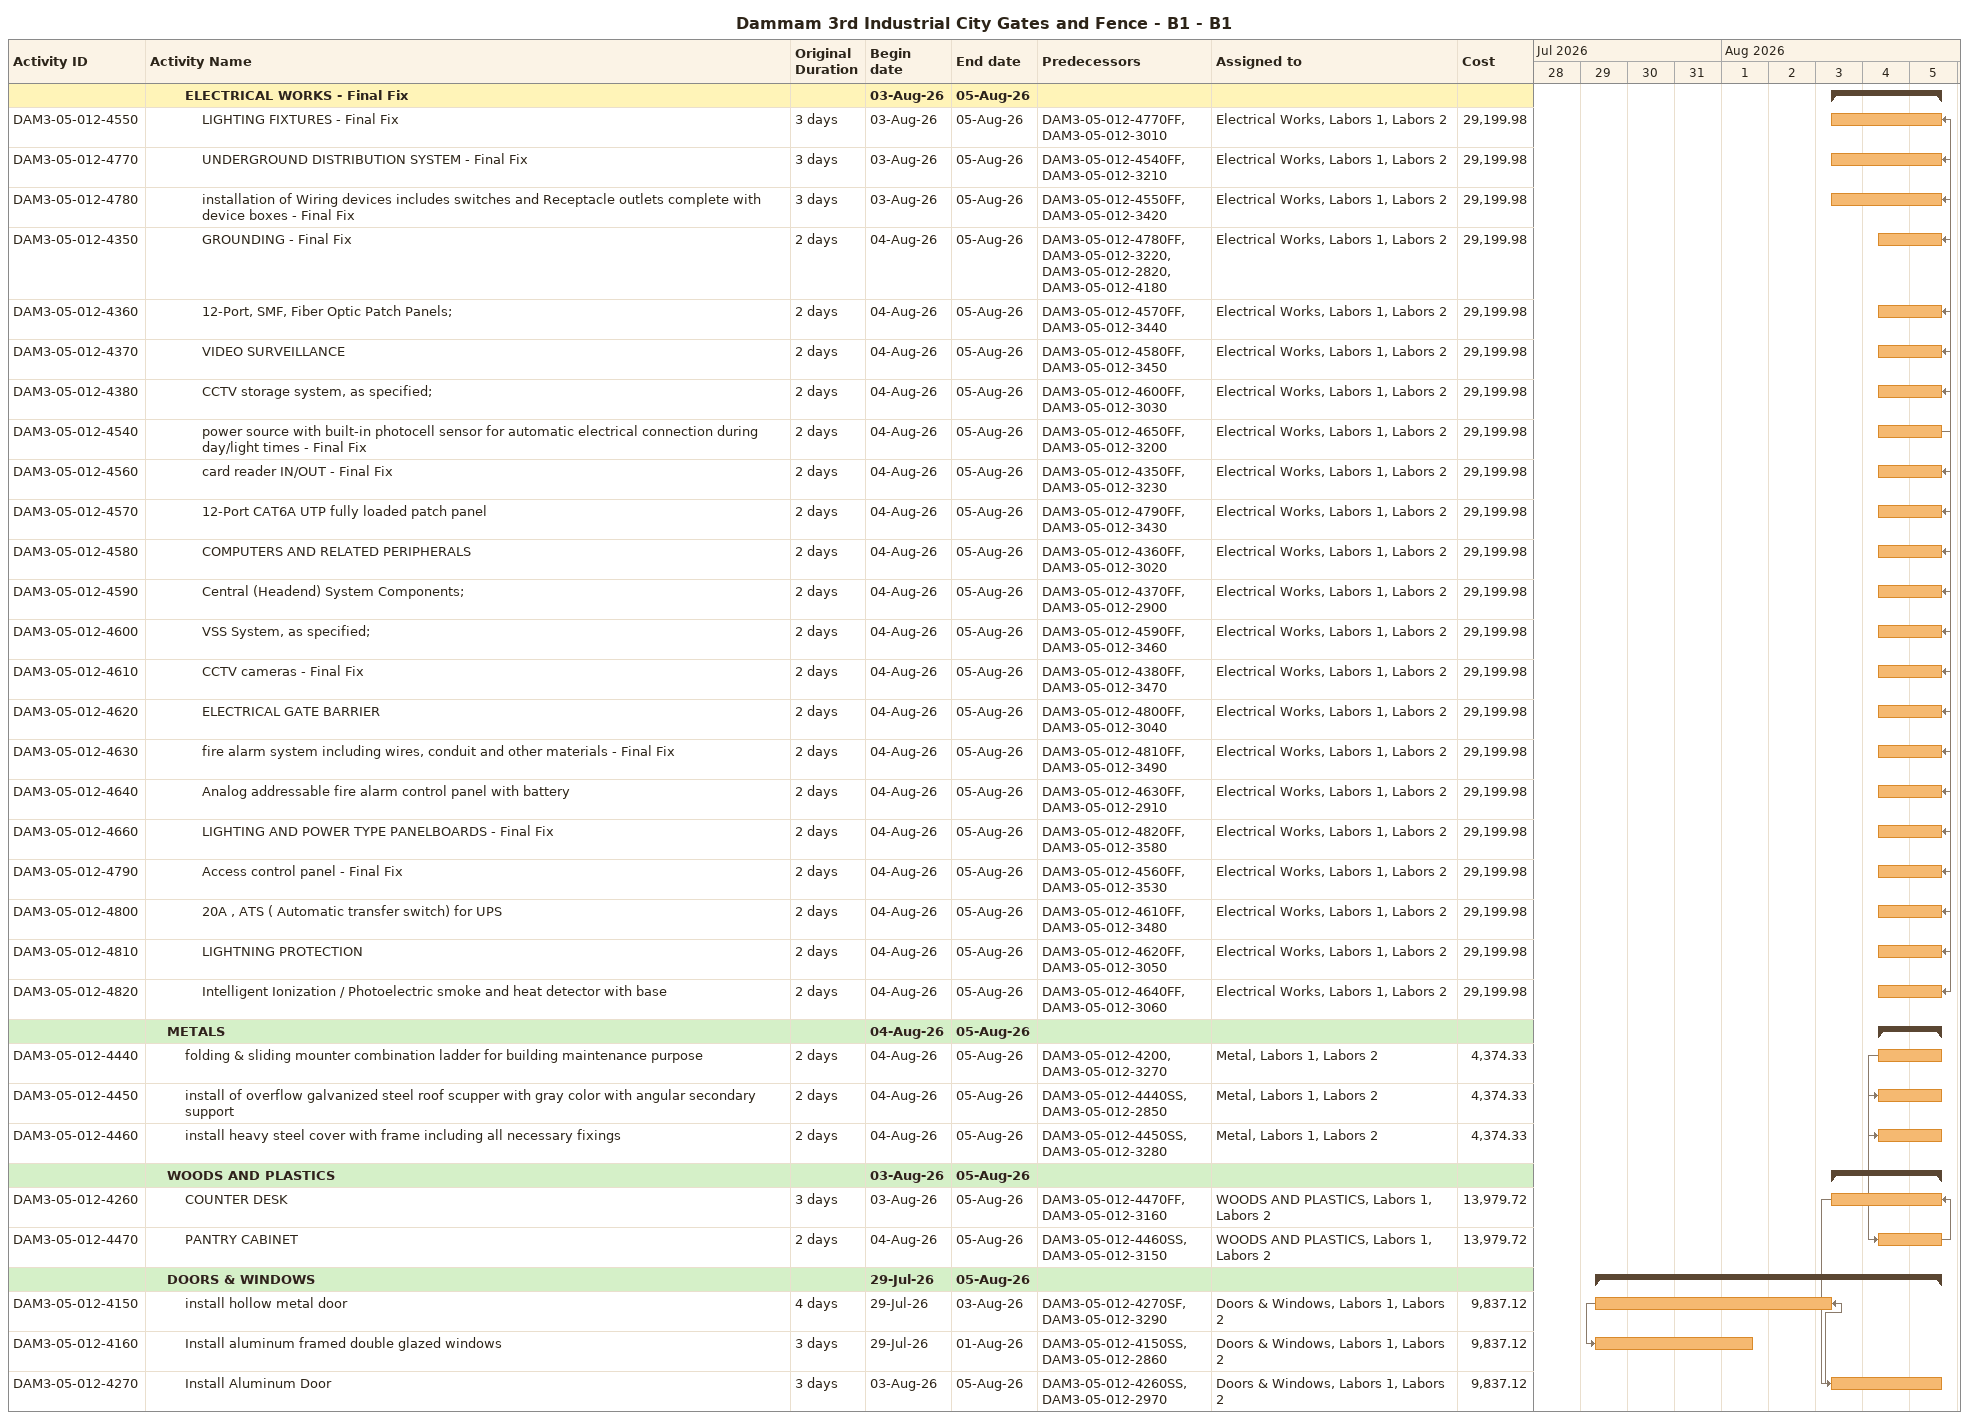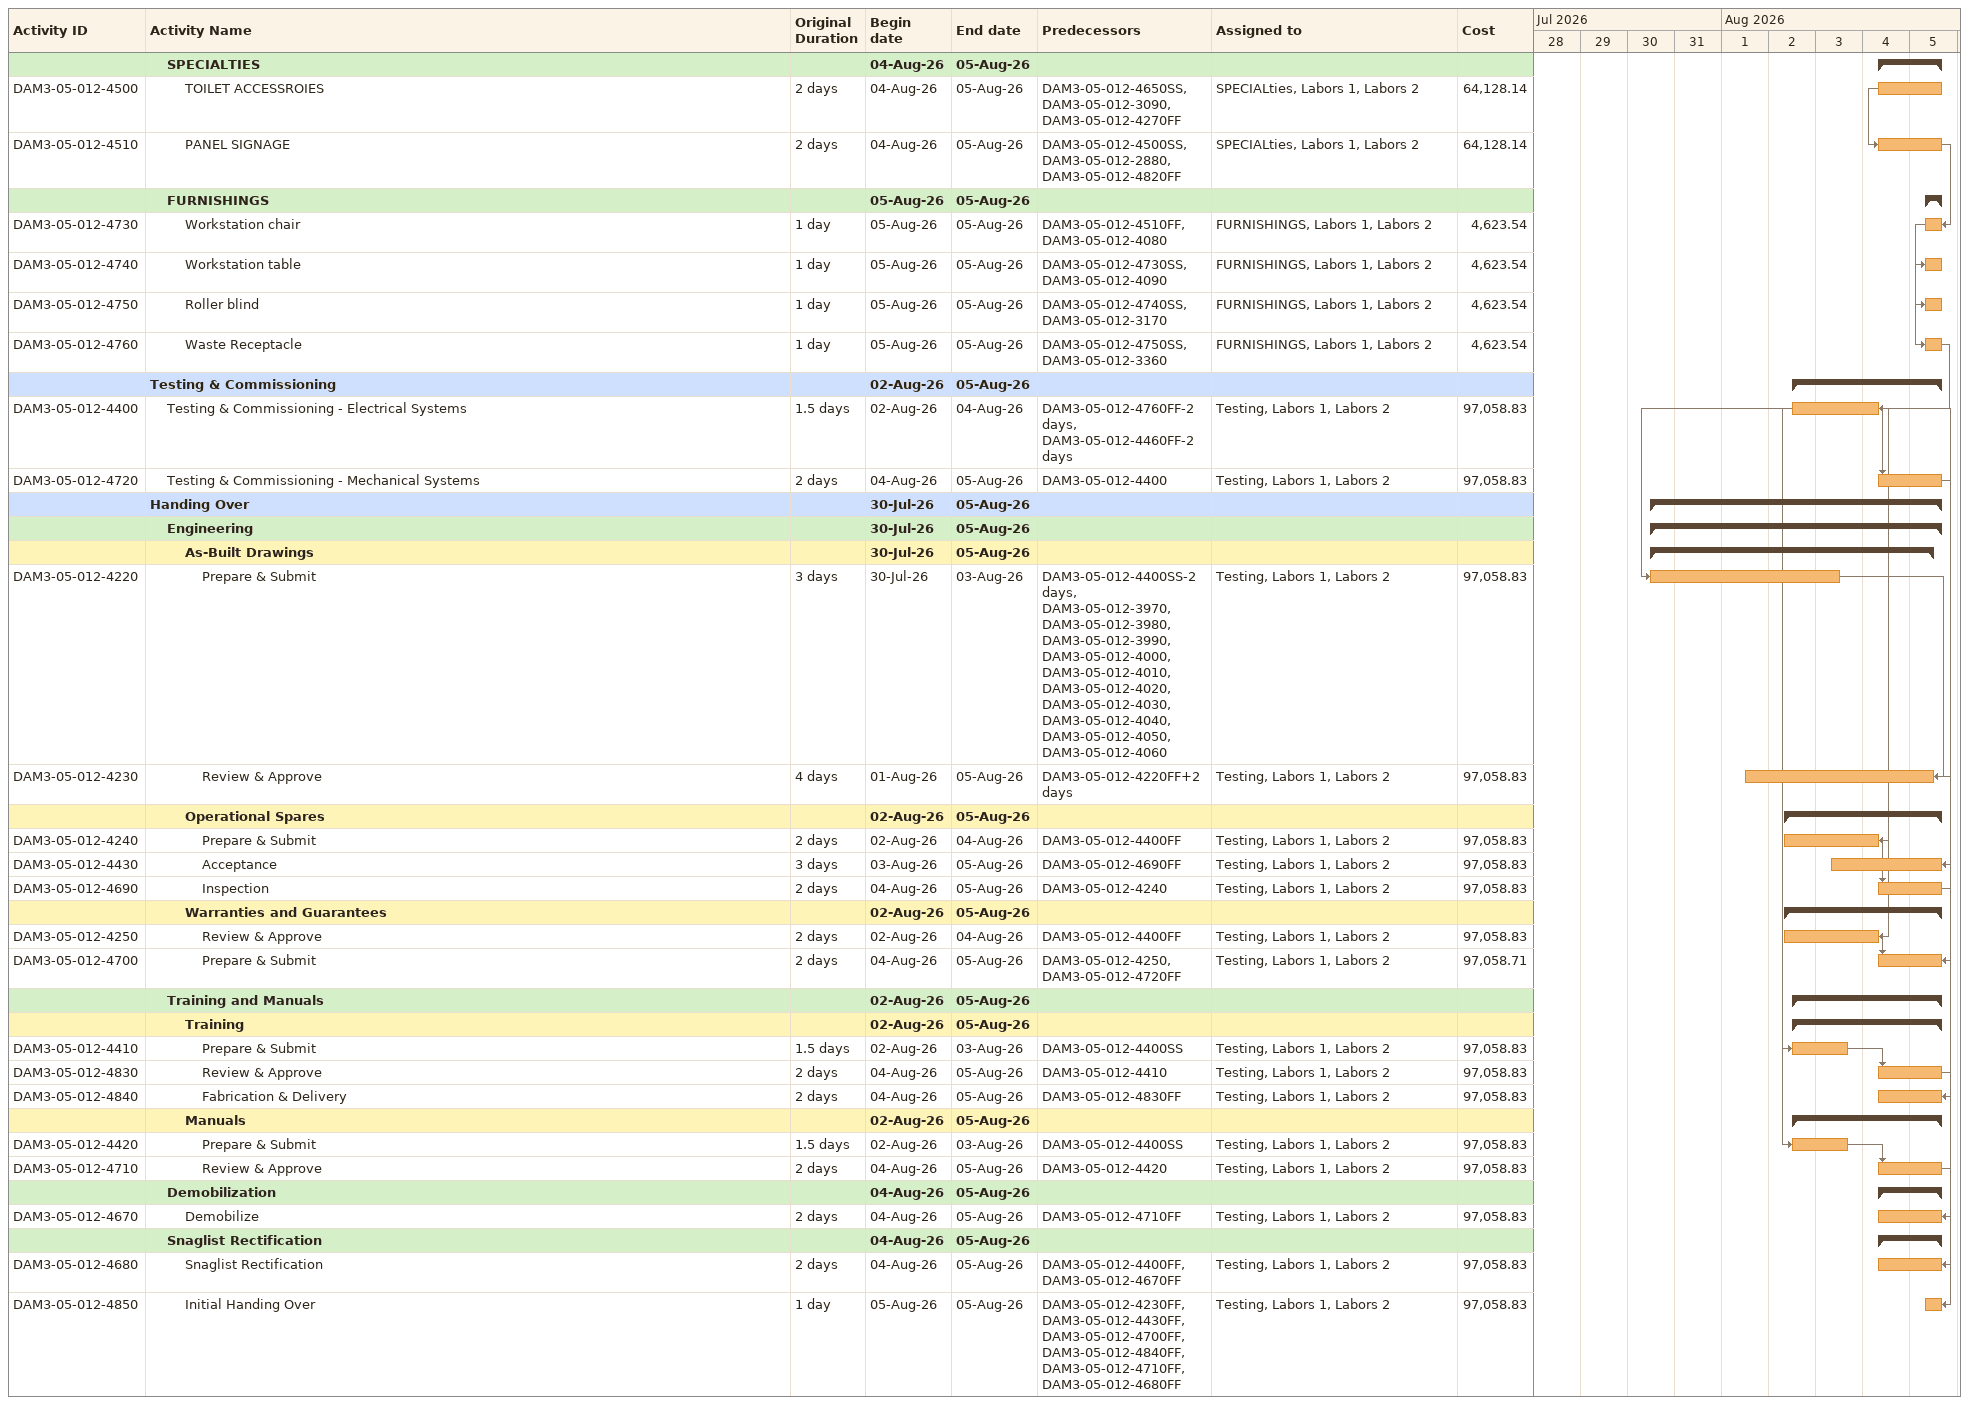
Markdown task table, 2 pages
Dammam 3rd Industrial City Gates and Fence - B1 - B1

| ID | Level | Task | Original duration | Start | Finish | Predecessors | Resources | Cost |
|---|---|---|---|---|---|---|---|---|
|  | 3 | **ELECTRICAL WORKS - Final Fix** |  | 2026-08-03 | 2026-08-05 |  |  |  |
| DAM3-05-012-4550 | 4 | LIGHTING FIXTURES - Final Fix | 3d | 2026-08-03 | 2026-08-05 | DAM3-05-012-4770FF, DAM3-05-012-3010 | Electrical Works, Labors 1, Labors 2 | 29199.98 |
| DAM3-05-012-4770 | 4 | UNDERGROUND DISTRIBUTION SYSTEM - Final Fix | 3d | 2026-08-03 | 2026-08-05 | DAM3-05-012-4540FF, DAM3-05-012-3210 | Electrical Works, Labors 1, Labors 2 | 29199.98 |
| DAM3-05-012-4780 | 4 | installation of Wiring devices includes switches and Receptacle outlets complete with device boxes - Final Fix | 3d | 2026-08-03 | 2026-08-05 | DAM3-05-012-4550FF, DAM3-05-012-3420 | Electrical Works, Labors 1, Labors 2 | 29199.98 |
| DAM3-05-012-4350 | 4 | GROUNDING - Final Fix | 2d | 2026-08-04 | 2026-08-05 | DAM3-05-012-4780FF, DAM3-05-012-3220, DAM3-05-012-2820, DAM3-05-012-4180 | Electrical Works, Labors 1, Labors 2 | 29199.98 |
| DAM3-05-012-4360 | 4 | 12-Port, SMF, Fiber Optic Patch Panels; | 2d | 2026-08-04 | 2026-08-05 | DAM3-05-012-4570FF, DAM3-05-012-3440 | Electrical Works, Labors 1, Labors 2 | 29199.98 |
| DAM3-05-012-4370 | 4 | VIDEO SURVEILLANCE | 2d | 2026-08-04 | 2026-08-05 | DAM3-05-012-4580FF, DAM3-05-012-3450 | Electrical Works, Labors 1, Labors 2 | 29199.98 |
| DAM3-05-012-4380 | 4 | CCTV storage system, as specified; | 2d | 2026-08-04 | 2026-08-05 | DAM3-05-012-4600FF, DAM3-05-012-3030 | Electrical Works, Labors 1, Labors 2 | 29199.98 |
| DAM3-05-012-4540 | 4 | power source with built-in photocell sensor for automatic electrical connection during day/light times - Final Fix | 2d | 2026-08-04 | 2026-08-05 | DAM3-05-012-4650FF, DAM3-05-012-3200 | Electrical Works, Labors 1, Labors 2 | 29199.98 |
| DAM3-05-012-4560 | 4 | card reader IN/OUT - Final Fix | 2d | 2026-08-04 | 2026-08-05 | DAM3-05-012-4350FF, DAM3-05-012-3230 | Electrical Works, Labors 1, Labors 2 | 29199.98 |
| DAM3-05-012-4570 | 4 | 12-Port CAT6A UTP fully loaded patch panel | 2d | 2026-08-04 | 2026-08-05 | DAM3-05-012-4790FF, DAM3-05-012-3430 | Electrical Works, Labors 1, Labors 2 | 29199.98 |
| DAM3-05-012-4580 | 4 | COMPUTERS AND RELATED PERIPHERALS | 2d | 2026-08-04 | 2026-08-05 | DAM3-05-012-4360FF, DAM3-05-012-3020 | Electrical Works, Labors 1, Labors 2 | 29199.98 |
| DAM3-05-012-4590 | 4 | Central (Headend) System Components; | 2d | 2026-08-04 | 2026-08-05 | DAM3-05-012-4370FF, DAM3-05-012-2900 | Electrical Works, Labors 1, Labors 2 | 29199.98 |
| DAM3-05-012-4600 | 4 | VSS System, as specified; | 2d | 2026-08-04 | 2026-08-05 | DAM3-05-012-4590FF, DAM3-05-012-3460 | Electrical Works, Labors 1, Labors 2 | 29199.98 |
| DAM3-05-012-4610 | 4 | CCTV cameras - Final Fix | 2d | 2026-08-04 | 2026-08-05 | DAM3-05-012-4380FF, DAM3-05-012-3470 | Electrical Works, Labors 1, Labors 2 | 29199.98 |
| DAM3-05-012-4620 | 4 | ELECTRICAL GATE BARRIER | 2d | 2026-08-04 | 2026-08-05 | DAM3-05-012-4800FF, DAM3-05-012-3040 | Electrical Works, Labors 1, Labors 2 | 29199.98 |
| DAM3-05-012-4630 | 4 | fire alarm system including wires, conduit and other materials - Final Fix | 2d | 2026-08-04 | 2026-08-05 | DAM3-05-012-4810FF, DAM3-05-012-3490 | Electrical Works, Labors 1, Labors 2 | 29199.98 |
| DAM3-05-012-4640 | 4 | Analog addressable fire alarm control panel with battery | 2d | 2026-08-04 | 2026-08-05 | DAM3-05-012-4630FF, DAM3-05-012-2910 | Electrical Works, Labors 1, Labors 2 | 29199.98 |
| DAM3-05-012-4660 | 4 | LIGHTING AND POWER TYPE PANELBOARDS - Final Fix | 2d | 2026-08-04 | 2026-08-05 | DAM3-05-012-4820FF, DAM3-05-012-3580 | Electrical Works, Labors 1, Labors 2 | 29199.98 |
| DAM3-05-012-4790 | 4 | Access control panel - Final Fix | 2d | 2026-08-04 | 2026-08-05 | DAM3-05-012-4560FF, DAM3-05-012-3530 | Electrical Works, Labors 1, Labors 2 | 29199.98 |
| DAM3-05-012-4800 | 4 | 20A , ATS ( Automatic transfer switch) for UPS | 2d | 2026-08-04 | 2026-08-05 | DAM3-05-012-4610FF, DAM3-05-012-3480 | Electrical Works, Labors 1, Labors 2 | 29199.98 |
| DAM3-05-012-4810 | 4 | LIGHTNING PROTECTION | 2d | 2026-08-04 | 2026-08-05 | DAM3-05-012-4620FF, DAM3-05-012-3050 | Electrical Works, Labors 1, Labors 2 | 29199.98 |
| DAM3-05-012-4820 | 4 | Intelligent Ionization / Photoelectric smoke and heat detector with base | 2d | 2026-08-04 | 2026-08-05 | DAM3-05-012-4640FF, DAM3-05-012-3060 | Electrical Works, Labors 1, Labors 2 | 29199.98 |
|  | 2 | **METALS** |  | 2026-08-04 | 2026-08-05 |  |  |  |
| DAM3-05-012-4440 | 3 | folding & sliding mounter combination ladder for building maintenance purpose | 2d | 2026-08-04 | 2026-08-05 | DAM3-05-012-4200, DAM3-05-012-3270 | Metal, Labors 1, Labors 2 | 4374.33 |
| DAM3-05-012-4450 | 3 | install of overflow galvanized steel roof scupper with gray color with angular secondary support | 2d | 2026-08-04 | 2026-08-05 | DAM3-05-012-4440SS, DAM3-05-012-2850 | Metal, Labors 1, Labors 2 | 4374.33 |
| DAM3-05-012-4460 | 3 | install heavy steel cover with frame including all necessary fixings | 2d | 2026-08-04 | 2026-08-05 | DAM3-05-012-4450SS, DAM3-05-012-3280 | Metal, Labors 1, Labors 2 | 4374.33 |
|  | 2 | **WOODS AND PLASTICS** |  | 2026-08-03 | 2026-08-05 |  |  |  |
| DAM3-05-012-4260 | 3 | COUNTER DESK | 3d | 2026-08-03 | 2026-08-05 | DAM3-05-012-4470FF, DAM3-05-012-3160 | WOODS AND PLASTICS, Labors 1, Labors 2 | 13979.72 |
| DAM3-05-012-4470 | 3 | PANTRY CABINET | 2d | 2026-08-04 | 2026-08-05 | DAM3-05-012-4460SS, DAM3-05-012-3150 | WOODS AND PLASTICS, Labors 1, Labors 2 | 13979.72 |
|  | 2 | **DOORS & WINDOWS** |  | 2026-07-29 | 2026-08-05 |  |  |  |
| DAM3-05-012-4150 | 3 | install hollow metal door | 4d | 2026-07-29 | 2026-08-03 | DAM3-05-012-4270SF, DAM3-05-012-3290 | Doors & Windows, Labors 1, Labors 2 | 9837.12 |
| DAM3-05-012-4160 | 3 | Install aluminum framed double glazed windows | 3d | 2026-07-29 | 2026-08-01 | DAM3-05-012-4150SS, DAM3-05-012-2860 | Doors & Windows, Labors 1, Labors 2 | 9837.12 |
| DAM3-05-012-4270 | 3 | Install Aluminum Door | 3d | 2026-08-03 | 2026-08-05 | DAM3-05-012-4260SS, DAM3-05-012-2970 | Doors & Windows, Labors 1, Labors 2 | 9837.12 |
|  | 2 | **SPECIALTIES** |  | 2026-08-04 | 2026-08-05 |  |  |  |
| DAM3-05-012-4500 | 3 | TOILET ACCESSROIES | 2d | 2026-08-04 | 2026-08-05 | DAM3-05-012-4650SS, DAM3-05-012-3090, DAM3-05-012-4270FF | SPECIALties, Labors 1, Labors 2 | 64128.14 |
| DAM3-05-012-4510 | 3 | PANEL SIGNAGE | 2d | 2026-08-04 | 2026-08-05 | DAM3-05-012-4500SS, DAM3-05-012-2880, DAM3-05-012-4820FF | SPECIALties, Labors 1, Labors 2 | 64128.14 |
|  | 2 | **FURNISHINGS** |  | 2026-08-05 | 2026-08-05 |  |  |  |
| DAM3-05-012-4730 | 3 | Workstation chair | 1d | 2026-08-05 | 2026-08-05 | DAM3-05-012-4510FF, DAM3-05-012-4080 | FURNISHINGS, Labors 1, Labors 2 | 4623.54 |
| DAM3-05-012-4740 | 3 | Workstation table | 1d | 2026-08-05 | 2026-08-05 | DAM3-05-012-4730SS, DAM3-05-012-4090 | FURNISHINGS, Labors 1, Labors 2 | 4623.54 |
| DAM3-05-012-4750 | 3 | Roller blind | 1d | 2026-08-05 | 2026-08-05 | DAM3-05-012-4740SS, DAM3-05-012-3170 | FURNISHINGS, Labors 1, Labors 2 | 4623.54 |
| DAM3-05-012-4760 | 3 | Waste Receptacle | 1d | 2026-08-05 | 2026-08-05 | DAM3-05-012-4750SS, DAM3-05-012-3360 | FURNISHINGS, Labors 1, Labors 2 | 4623.54 |
|  | 1 | **Testing & Commissioning** |  | 2026-08-02 | 2026-08-05 |  |  |  |
| DAM3-05-012-4400 | 2 | Testing & Commissioning - Electrical Systems | 1.5d | 2026-08-02 | 2026-08-04 | DAM3-05-012-4760FF-2d, DAM3-05-012-4460FF-2d | Testing, Labors 1, Labors 2 | 97058.83 |
| DAM3-05-012-4720 | 2 | Testing & Commissioning - Mechanical Systems | 2d | 2026-08-04 | 2026-08-05 | DAM3-05-012-4400 | Testing, Labors 1, Labors 2 | 97058.83 |
|  | 1 | **Handing Over** |  | 2026-07-30 | 2026-08-05 |  |  |  |
|  | 2 | **Engineering** |  | 2026-07-30 | 2026-08-05 |  |  |  |
|  | 3 | **As-Built Drawings** |  | 2026-07-30 | 2026-08-05 |  |  |  |
| DAM3-05-012-4220 | 4 | Prepare & Submit | 3d | 2026-07-30 | 2026-08-03 | DAM3-05-012-4400SS-2d, DAM3-05-012-3970, DAM3-05-012-3980, DAM3-05-012-3990, DAM3-05-012-4000, DAM3-05-012-4010, DAM3-05-012-4020, DAM3-05-012-4030, DAM3-05-012-4040, DAM3-05-012-4050, DAM3-05-012-4060 | Testing, Labors 1, Labors 2 | 97058.83 |
| DAM3-05-012-4230 | 4 | Review & Approve | 4d | 2026-08-01 | 2026-08-05 | DAM3-05-012-4220FF+2d | Testing, Labors 1, Labors 2 | 97058.83 |
|  | 3 | **Operational Spares** |  | 2026-08-02 | 2026-08-05 |  |  |  |
| DAM3-05-012-4240 | 4 | Prepare & Submit | 2d | 2026-08-02 | 2026-08-04 | DAM3-05-012-4400FF | Testing, Labors 1, Labors 2 | 97058.83 |
| DAM3-05-012-4430 | 4 | Acceptance | 3d | 2026-08-03 | 2026-08-05 | DAM3-05-012-4690FF | Testing, Labors 1, Labors 2 | 97058.83 |
| DAM3-05-012-4690 | 4 | Inspection | 2d | 2026-08-04 | 2026-08-05 | DAM3-05-012-4240 | Testing, Labors 1, Labors 2 | 97058.83 |
|  | 3 | **Warranties and Guarantees** |  | 2026-08-02 | 2026-08-05 |  |  |  |
| DAM3-05-012-4250 | 4 | Review & Approve | 2d | 2026-08-02 | 2026-08-04 | DAM3-05-012-4400FF | Testing, Labors 1, Labors 2 | 97058.83 |
| DAM3-05-012-4700 | 4 | Prepare & Submit | 2d | 2026-08-04 | 2026-08-05 | DAM3-05-012-4250, DAM3-05-012-4720FF | Testing, Labors 1, Labors 2 | 97058.71 |
|  | 2 | **Training and Manuals** |  | 2026-08-02 | 2026-08-05 |  |  |  |
|  | 3 | **Training** |  | 2026-08-02 | 2026-08-05 |  |  |  |
| DAM3-05-012-4410 | 4 | Prepare & Submit | 1.5d | 2026-08-02 | 2026-08-03 | DAM3-05-012-4400SS | Testing, Labors 1, Labors 2 | 97058.83 |
| DAM3-05-012-4830 | 4 | Review & Approve | 2d | 2026-08-04 | 2026-08-05 | DAM3-05-012-4410 | Testing, Labors 1, Labors 2 | 97058.83 |
| DAM3-05-012-4840 | 4 | Fabrication & Delivery | 2d | 2026-08-04 | 2026-08-05 | DAM3-05-012-4830FF | Testing, Labors 1, Labors 2 | 97058.83 |
|  | 3 | **Manuals** |  | 2026-08-02 | 2026-08-05 |  |  |  |
| DAM3-05-012-4420 | 4 | Prepare & Submit | 1.5d | 2026-08-02 | 2026-08-03 | DAM3-05-012-4400SS | Testing, Labors 1, Labors 2 | 97058.83 |
| DAM3-05-012-4710 | 4 | Review & Approve | 2d | 2026-08-04 | 2026-08-05 | DAM3-05-012-4420 | Testing, Labors 1, Labors 2 | 97058.83 |
|  | 2 | **Demobilization** |  | 2026-08-04 | 2026-08-05 |  |  |  |
| DAM3-05-012-4670 | 3 | Demobilize | 2d | 2026-08-04 | 2026-08-05 | DAM3-05-012-4710FF | Testing, Labors 1, Labors 2 | 97058.83 |
|  | 2 | **Snaglist Rectification** |  | 2026-08-04 | 2026-08-05 |  |  |  |
| DAM3-05-012-4680 | 3 | Snaglist Rectification | 2d | 2026-08-04 | 2026-08-05 | DAM3-05-012-4400FF, DAM3-05-012-4670FF | Testing, Labors 1, Labors 2 | 97058.83 |
| DAM3-05-012-4850 | 3 | Initial Handing Over | 1d | 2026-08-05 | 2026-08-05 | DAM3-05-012-4230FF, DAM3-05-012-4430FF, DAM3-05-012-4700FF, DAM3-05-012-4840FF, DAM3-05-012-4710FF, DAM3-05-012-4680FF | Testing, Labors 1, Labors 2 | 97058.83 |
